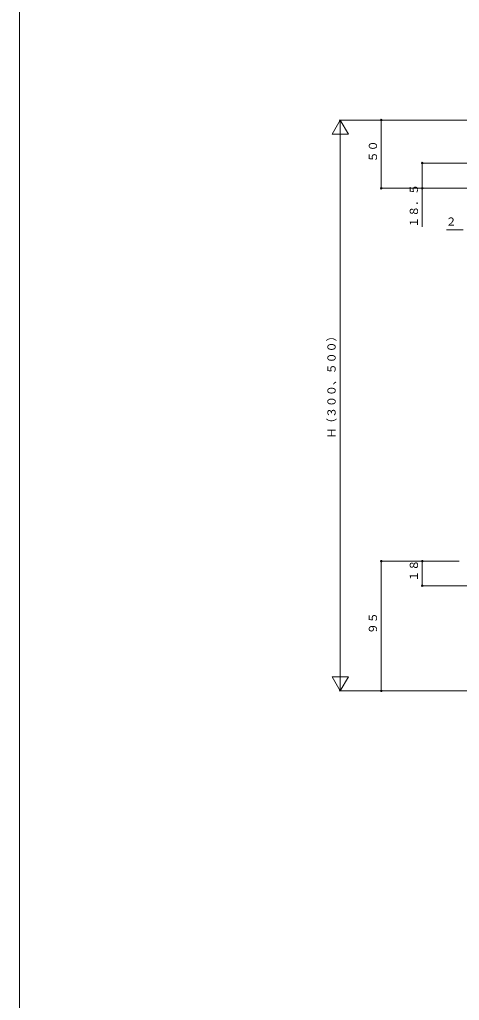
# Model space of a CAD drawing. Units: millimetres, scale not verified. Extents: x -1682 to -296, y -1188 to 1054.
# Drawn here: x -1682 to -1360, y -67 to 652 of the extents above; entities that cross this region are included whole.
import ezdxf
from ezdxf.enums import TextEntityAlignment as Align

# ---------------------------------------------------------------- set-up
doc = ezdxf.new("R2010")
doc.units = ezdxf.units.MM
doc.header["$LTSCALE"] = 4
doc.layers.add('0-2_YKK_ZWAK', color=7, linetype='Continuous', lineweight=9)
doc.layers.add('0-8_YKK_D', color=6, linetype='Continuous', lineweight=9)
doc.styles.add('ＭＳ ゴシック', font='')
doc.styles.get('ＭＳ ゴシック').set_extended_font_data('MS Gothic')

msp = doc.modelspace()

# ---------------------------------------------------------------- linework, layer by layer
at = {"layer": '0-2_YKK_ZWAK'}
msp.add_line((-1682, -1188), (-1682, 996), dxfattribs=at)
at = {"layer": '0-8_YKK_D'}
for p, q in [((-1347.258, 578.165), (-1447.965, 578.165)), ((-1447.215, 578.165), (-1441.215, 567.773)), ((-1447.215, 578.165), (-1447.215, 159.957)), ((-1346.458, 578.165), (-1417.965, 578.165)), ((-1417.215, 528.14), (-1417.215, 578.165)), ((-1349.96, 546.65), (-1387.965, 546.65)), ((-1387.215, 499.79), (-1387.215, 546.65)), ((-1348.759, 528.14), (-1417.965, 528.14)), ((-1348.759, 528.14), (-1387.965, 528.14)), ((-1369.566, 497.641), (-1357.215, 497.641)), ((-1360.265, 255.004), (-1417.965, 255.004)), ((-1417.215, 255.004), (-1417.215, 159.957)), ((-1387.215, 255.004), (-1387.215, 236.995)), ((-1348.159, 236.995), (-1387.965, 236.995)), ((-1447.215, 159.957), (-1441.215, 170.349)), ((-1353.462, 159.957), (-1447.965, 159.957)), ((-1351.761, 159.957), (-1417.965, 159.957))]:
    msp.add_line(p, q, dxfattribs=at)
for points in [[(-1447.215, 578.165), (-1453.215, 567.773), (-1441.215, 567.773)], [(-1447.215, 159.957), (-1453.215, 170.349), (-1441.215, 170.349)]]:
    msp.add_lwpolyline(points, dxfattribs=at)
for centre, start, end in [((-1417.215, 578.165), 0, 180), ((-1417.215, 578.165), 180, 0), ((-1387.215, 546.65), 0, 180), ((-1387.215, 546.65), 180, 0), ((-1417.215, 528.14), 0, 180), ((-1417.215, 528.14), 180, 0), ((-1387.215, 528.14), 0, 180), ((-1387.215, 528.14), 180, 0), ((-1417.215, 255.004), 0, 180), ((-1417.215, 255.004), 180, 0), ((-1387.215, 255.004), 0, 180), ((-1387.215, 255.004), 180, 0), ((-1387.215, 236.995), 0, 180), ((-1387.215, 236.995), 180, 0), ((-1417.215, 159.957), 0, 180), ((-1417.215, 159.957), 180, 0)]:
    msp.add_arc(centre, 0.562, start, end, dxfattribs=at)

# ---------------------------------------------------------------- texts
at = {"layer": '0-8_YKK_D', "color": 4, "style": 'ＭＳ ゴシック'}
for s, p in [('５０', (-1418.565, 547.18)), ('１８．５', (-1388.565, 499.323)), ('（３００、５００）', (-1448.865, 351.91)), ('Ｈ', (-1448.865, 344.888)), ('１８', (-1388.565, 240.027)), ('９５', (-1418.565, 201.508))]:
    msp.add_text(s, height=5.865, rotation=90, dxfattribs=at).set_placement(p, align=Align.BOTTOM_LEFT)
msp.add_text('２', height=5.865, dxfattribs=at).set_placement((-1370.033, 498.991), align=Align.BOTTOM_LEFT)

doc.saveas('drawing.dxf')
